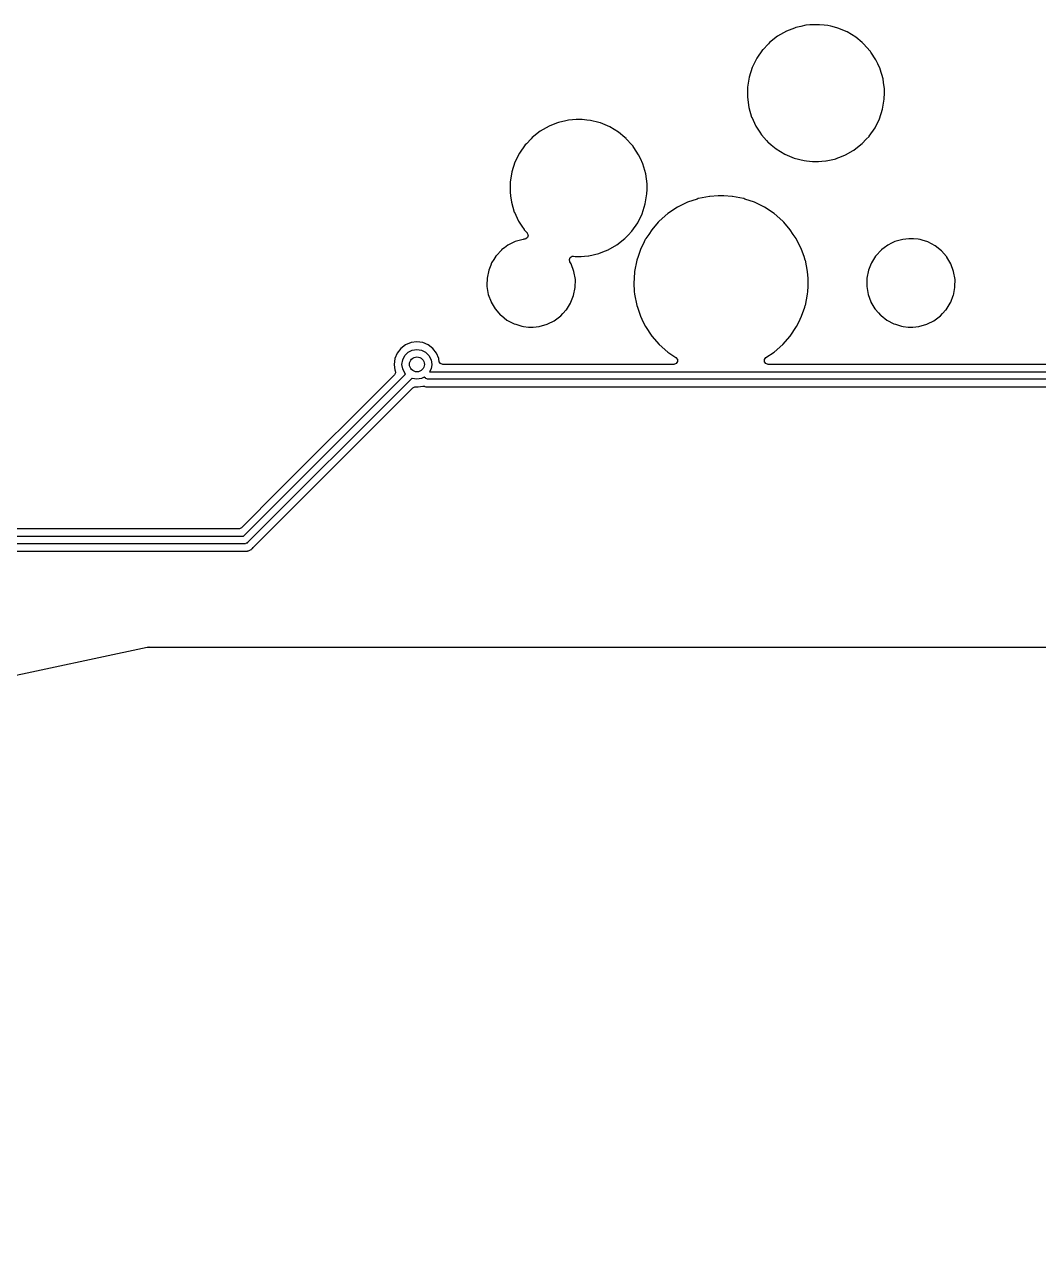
# Model space of a CAD drawing. Extents: x 0.6 to 14.8, y -5.2 to -0.6.
# Drawn here: x 11.587 to 12.655, y -5.208 to -3.908 of the extents above; entities that cross this region are included whole.
import ezdxf

# ---------------------------------------------------------------- set-up
doc = ezdxf.new("R2010")
doc.units = 0
doc.header["$MEASUREMENT"] = 0
doc.layers.add('BLACK', color=7, linetype='CONTINUOUS')

msp = doc.modelspace()

# ---------------------------------------------------------------- linework, layer by layer
at = {"layer": 'BLACK', "linetype": 'CONTINUOUS'}
for p, q in [((12.3983, -3.91139), (12.3898, -3.91469)), ((12.3997, -3.91086), (12.3983, -3.91139)), ((12.3998, -3.91081), (12.3997, -3.91086)), ((12.3997, -3.91086), (12.3997, -3.91086)), ((12.3999, -3.91078), (12.3998, -3.91081)), ((12.4049, -3.90966), (12.3999, -3.91078)), ((12.4103, -3.90845), (12.4049, -3.90966)), ((12.4104, -3.90844), (12.4103, -3.90845)), ((12.4146, -3.90812), (12.4104, -3.90844)), ((12.4104, -3.90844), (12.4104, -3.90844)), ((12.4182, -3.90785), (12.4146, -3.90812)), ((12.4246, -3.90785), (12.4182, -3.90785)), ((12.4297, -3.90837), (12.4246, -3.90785)), ((12.4333, -3.90874), (12.4297, -3.90837)), ((12.4335, -3.90875), (12.4333, -3.90874)), ((12.4333, -3.90874), (12.4333, -3.90874)), ((12.4367, -3.90955), (12.4335, -3.90875)), ((12.4406, -3.91057), (12.4367, -3.90955)), ((12.4439, -3.91139), (12.4406, -3.91057)), ((12.4537, -3.91553), (12.4439, -3.91139)), ((12.3805, -3.92001), (12.3721, -3.92664)), ((12.3898, -3.91469), (12.3805, -3.92001)), ((12.4629, -3.92109), (12.4537, -3.91553)), ((12.463, -3.92118), (12.4629, -3.92109)), ((12.4697, -3.92674), (12.463, -3.92118)), ((12.463, -3.92118), (12.463, -3.92118)), ((12.3648, -3.93444), (12.3587, -3.94324)), ((12.3649, -3.9343), (12.3648, -3.93444)), ((12.3708, -3.92804), (12.3649, -3.9343)), ((12.3721, -3.92664), (12.3708, -3.92804)), ((12.4711, -3.92794), (12.4697, -3.92674)), ((12.4712, -3.92804), (12.4711, -3.92794)), ((12.478, -3.93563), (12.4712, -3.92804)), ((12.4712, -3.92804), (12.4712, -3.92804)), ((12.4783, -3.93593), (12.478, -3.93563)), ((12.4783, -3.93605), (12.4783, -3.93593)), ((12.4789, -3.93682), (12.4783, -3.93605)), ((12.4783, -3.93605), (12.4783, -3.93605)), ((12.4841, -3.94488), (12.4789, -3.93682)), ((12.3587, -3.94324), (12.3539, -3.95285)), ((12.486, -3.94899), (12.4841, -3.94488)), ((12.4886, -3.95448), (12.486, -3.94899)), ((12.3507, -3.96305), (12.3489, -3.97362)), ((12.3539, -3.95285), (12.3507, -3.96305)), ((12.4886, -3.95461), (12.4886, -3.95448)), ((12.4916, -3.9649), (12.4886, -3.95461)), ((12.3489, -3.97362), (12.3488, -3.98433)), ((12.4921, -3.96867), (12.4916, -3.9649)), ((12.493, -3.97532), (12.4921, -3.96867)), ((12.4931, -3.97551), (12.493, -3.97532)), ((12.493, -3.97956), (12.4931, -3.97551)), ((12.3488, -3.98433), (12.3502, -3.99495)), ((12.4912, -3.99679), (12.4929, -3.98622)), ((12.4929, -3.98622), (12.493, -3.97956)), ((12.3502, -3.99495), (12.3532, -4.00523)), ((12.4879, -4.00699), (12.4912, -3.99679)), ((12.1398, -4.01469), (12.1305, -4.02001)), ((12.1475, -4.01171), (12.1398, -4.01469)), ((12.1497, -4.01086), (12.1475, -4.01171)), ((12.1498, -4.01081), (12.1497, -4.01086)), ((12.1497, -4.01086), (12.1497, -4.01086)), ((12.1499, -4.01078), (12.1498, -4.01081)), ((12.1573, -4.00912), (12.1499, -4.01078)), ((12.1603, -4.00845), (12.1573, -4.00912)), ((12.1604, -4.00844), (12.1603, -4.00845)), ((12.1646, -4.00812), (12.1604, -4.00844)), ((12.1604, -4.00844), (12.1604, -4.00844)), ((12.1682, -4.00785), (12.1646, -4.00812)), ((12.1746, -4.00785), (12.1682, -4.00785)), ((12.1797, -4.00837), (12.1746, -4.00785)), ((12.1833, -4.00874), (12.1797, -4.00837)), ((12.1835, -4.00875), (12.1833, -4.00874)), ((12.1833, -4.00874), (12.1833, -4.00874)), ((12.1836, -4.00879), (12.1835, -4.00875)), ((12.1921, -4.01093), (12.1836, -4.00879)), ((12.1836, -4.00879), (12.1836, -4.00879)), ((12.1939, -4.01139), (12.1921, -4.01093)), ((12.2037, -4.01553), (12.1939, -4.01139)), ((12.2129, -4.02109), (12.2037, -4.01553)), ((12.3532, -4.00523), (12.3533, -4.00536)), ((12.3533, -4.00536), (12.3533, -4.00536)), ((12.3533, -4.00536), (12.3547, -4.00835)), ((12.3547, -4.00835), (12.3577, -4.01496)), ((12.3577, -4.01496), (12.3618, -4.02118)), ((12.4832, -4.0166), (12.4879, -4.00699)), ((12.1208, -4.02804), (12.1159, -4.03329)), ((12.1221, -4.02664), (12.1208, -4.02804)), ((12.1305, -4.02001), (12.1221, -4.02664)), ((12.213, -4.02118), (12.2129, -4.02109)), ((12.2197, -4.02674), (12.213, -4.02118)), ((12.213, -4.02118), (12.213, -4.02118)), ((12.2211, -4.02794), (12.2197, -4.02674)), ((12.2212, -4.02804), (12.2211, -4.02794)), ((12.227, -4.03456), (12.2212, -4.02804)), ((12.2212, -4.02804), (12.2212, -4.02804)), ((12.3618, -4.02118), (12.3635, -4.0238)), ((12.3635, -4.0238), (12.3636, -4.02392)), ((12.3636, -4.02392), (12.3637, -4.02402)), ((12.3637, -4.02402), (12.3637, -4.02402)), ((12.3637, -4.02402), (12.3689, -4.02981)), ((12.4698, -4.0332), (12.474, -4.02865)), ((12.474, -4.02865), (12.477, -4.02551)), ((12.477, -4.02551), (12.4771, -4.0254)), ((12.477, -4.02551), (12.477, -4.02551)), ((12.4771, -4.0254), (12.4832, -4.0166)), ((12.1148, -4.03444), (12.1087, -4.04324)), ((12.1159, -4.03329), (12.1148, -4.03444)), ((12.2283, -4.03593), (12.227, -4.03456)), ((12.2283, -4.03605), (12.2283, -4.03593)), ((12.2292, -4.0374), (12.2283, -4.03605)), ((12.2283, -4.03605), (12.2283, -4.03605)), ((12.2341, -4.04488), (12.2292, -4.0374)), ((12.3689, -4.02981), (12.3707, -4.03191)), ((12.3707, -4.03191), (12.3708, -4.032)), ((12.3708, -4.032), (12.3708, -4.032)), ((12.3708, -4.032), (12.3739, -4.03456)), ((12.3739, -4.03456), (12.379, -4.03876)), ((12.379, -4.03876), (12.3881, -4.04431)), ((12.452, -4.04515), (12.4601, -4.04053)), ((12.4601, -4.04053), (12.4612, -4.03991)), ((12.4612, -4.03991), (12.4613, -4.03984)), ((12.4612, -4.03991), (12.4612, -4.03991)), ((12.4613, -4.03984), (12.4698, -4.0332)), ((12.1039, -4.05285), (12.1007, -4.06305)), ((12.1087, -4.04324), (12.1039, -4.05285)), ((12.236, -4.04898), (12.2341, -4.04488)), ((12.2386, -4.05448), (12.236, -4.04898)), ((12.2386, -4.05461), (12.2386, -4.05448)), ((12.2416, -4.0649), (12.2386, -4.05461)), ((12.3881, -4.04431), (12.398, -4.04846)), ((12.398, -4.04846), (12.4084, -4.05109)), ((12.4084, -4.05109), (12.4085, -4.05111)), ((12.4085, -4.05111), (12.4085, -4.05111)), ((12.4085, -4.05111), (12.4111, -4.05136)), ((12.4111, -4.05136), (12.4173, -4.05199)), ((12.4173, -4.05199), (12.4237, -4.05199)), ((12.4237, -4.05199), (12.4272, -4.05172)), ((12.4272, -4.05172), (12.4315, -4.05141)), ((12.4315, -4.05141), (12.4316, -4.0514)), ((12.4315, -4.05141), (12.4315, -4.05141)), ((12.4316, -4.0514), (12.4421, -4.04903)), ((12.4421, -4.04903), (12.4422, -4.04898)), ((12.4422, -4.04898), (12.4478, -4.0468)), ((12.4478, -4.0468), (12.452, -4.04515)), ((12.1007, -4.06305), (12.0989, -4.07362)), ((12.2431, -4.07551), (12.2416, -4.0649)), ((12.0989, -4.07362), (12.0988, -4.08433)), ((12.243, -4.08154), (12.2431, -4.07551)), ((12.0988, -4.08433), (12.0988, -4.08448)), ((12.0988, -4.08448), (12.0988, -4.08448)), ((12.0988, -4.08448), (12.0993, -4.08817)), ((12.0993, -4.08817), (12.1002, -4.09495)), ((12.2412, -4.09679), (12.2429, -4.08622)), ((12.2429, -4.08622), (12.243, -4.08154)), ((12.2957, -4.09161), (12.2857, -4.09497)), ((12.297, -4.09115), (12.2957, -4.09161)), ((12.2971, -4.09111), (12.297, -4.09115)), ((12.297, -4.09115), (12.297, -4.09115)), ((12.3089, -4.08876), (12.2971, -4.09111)), ((12.3091, -4.08875), (12.3089, -4.08876)), ((12.3179, -4.08817), (12.3091, -4.08875)), ((12.3091, -4.08875), (12.3091, -4.08875)), ((12.3239, -4.08817), (12.3179, -4.08817)), ((12.3179, -4.08817), (12.3179, -4.08817)), ((12.3179, -4.08817), (12.3179, -4.08817)), ((12.324, -4.08817), (12.3239, -4.08817)), ((12.3328, -4.08875), (12.324, -4.08817)), ((12.324, -4.08817), (12.324, -4.08817)), ((12.3329, -4.08876), (12.3328, -4.08875)), ((12.3328, -4.08875), (12.3328, -4.08875)), ((12.3447, -4.09111), (12.3329, -4.08876)), ((12.3449, -4.09115), (12.3447, -4.09111)), ((12.3462, -4.09161), (12.3449, -4.09115)), ((12.3449, -4.09115), (12.3449, -4.09115)), ((12.3561, -4.09497), (12.3462, -4.09161)), ((12.1002, -4.09495), (12.1032, -4.10523)), ((12.1032, -4.10523), (12.1033, -4.10536)), ((12.1033, -4.10536), (12.1033, -4.10536)), ((12.1033, -4.10536), (12.1047, -4.10843)), ((12.2332, -4.1166), (12.2379, -4.10699)), ((12.2379, -4.10699), (12.2412, -4.09679)), ((12.265, -4.10697), (12.2559, -4.1149)), ((12.275, -4.10029), (12.265, -4.10697)), ((12.2751, -4.10023), (12.275, -4.10029)), ((12.2828, -4.09644), (12.2751, -4.10023)), ((12.2751, -4.10023), (12.2751, -4.10023)), ((12.2857, -4.09497), (12.2828, -4.09644)), ((12.3591, -4.09644), (12.3561, -4.09497)), ((12.3668, -4.10023), (12.3591, -4.09644)), ((12.3669, -4.10029), (12.3668, -4.10023)), ((12.3668, -4.10023), (12.3668, -4.10023)), ((12.3769, -4.10697), (12.3669, -4.10029)), ((12.386, -4.1149), (12.3769, -4.10697)), ((12.1047, -4.10843), (12.1077, -4.11496)), ((12.1077, -4.11496), (12.111, -4.12001)), ((12.111, -4.12001), (12.1135, -4.1238)), ((12.2271, -4.1254), (12.2332, -4.1166)), ((12.2549, -4.11606), (12.248, -4.12395)), ((12.2558, -4.115), (12.2549, -4.11606)), ((12.2559, -4.1149), (12.2558, -4.115)), ((12.2558, -4.115), (12.2558, -4.115)), ((12.386, -4.115), (12.386, -4.1149)), ((12.387, -4.11606), (12.386, -4.115)), ((12.386, -4.115), (12.386, -4.115)), ((12.3939, -4.12395), (12.387, -4.11606)), ((12.1135, -4.1238), (12.1136, -4.12392)), ((12.1136, -4.12392), (12.1166, -4.12727)), ((12.1172, -4.13195), (12.1154, -4.13356)), ((12.1166, -4.12727), (12.1167, -4.12739)), ((12.1167, -4.12739), (12.1177, -4.1296)), ((12.1177, -4.1296), (12.1172, -4.13195)), ((12.2113, -4.13983), (12.2198, -4.1332)), ((12.2198, -4.1332), (12.2232, -4.1296)), ((12.2232, -4.1296), (12.227, -4.12551)), ((12.227, -4.12551), (12.2271, -4.1254)), ((12.227, -4.12551), (12.227, -4.12551)), ((12.2418, -4.1332), (12.2413, -4.13395)), ((12.2448, -4.12876), (12.2418, -4.1332)), ((12.248, -4.12395), (12.2448, -4.12876)), ((12.3971, -4.12876), (12.3939, -4.12395)), ((12.4001, -4.1332), (12.3971, -4.12876)), ((12.4006, -4.13395), (12.4001, -4.1332)), ((12.0896, -4.14537), (12.0843, -4.15109)), ((12.0897, -4.14523), (12.0896, -4.14537)), ((12.0896, -4.14537), (12.0896, -4.14537)), ((12.0902, -4.14485), (12.0897, -4.14523)), ((12.0927, -4.14298), (12.0902, -4.14485)), ((12.0965, -4.14012), (12.0927, -4.14298)), ((12.1007, -4.13807), (12.0965, -4.14012)), ((12.104, -4.13643), (12.1007, -4.13807)), ((12.1042, -4.13635), (12.104, -4.13643)), ((12.104, -4.13643), (12.104, -4.13643)), ((12.1124, -4.13403), (12.1042, -4.13635)), ((12.1133, -4.13395), (12.1124, -4.13403)), ((12.1142, -4.13387), (12.1133, -4.13395)), ((12.1154, -4.13356), (12.1142, -4.13387)), ((12.1965, -4.14731), (12.202, -4.14515)), ((12.202, -4.14515), (12.2113, -4.13983)), ((12.236, -4.14473), (12.2335, -4.1521)), ((12.2399, -4.13675), (12.236, -4.14473)), ((12.2412, -4.13406), (12.2399, -4.13675)), ((12.2413, -4.13395), (12.2412, -4.13406)), ((12.2412, -4.13406), (12.2412, -4.13406)), ((12.4006, -4.13406), (12.4006, -4.13395)), ((12.4019, -4.13675), (12.4006, -4.13406)), ((12.4006, -4.13406), (12.4006, -4.13406)), ((12.4059, -4.14473), (12.4019, -4.13675)), ((12.4084, -4.1521), (12.4059, -4.14473)), ((12.4896, -4.14537), (12.4843, -4.15109)), ((12.4897, -4.14523), (12.4896, -4.14537)), ((12.4896, -4.14537), (12.4896, -4.14537)), ((12.4902, -4.14485), (12.4897, -4.14523)), ((12.4927, -4.14298), (12.4902, -4.14485)), ((12.4965, -4.14012), (12.4927, -4.14298)), ((12.5007, -4.13807), (12.4965, -4.14012)), ((12.504, -4.13643), (12.5007, -4.13807)), ((12.5042, -4.13635), (12.504, -4.13643)), ((12.504, -4.13643), (12.504, -4.13643)), ((12.5124, -4.13403), (12.5042, -4.13635)), ((12.5188, -4.13344), (12.5124, -4.13403)), ((12.5237, -4.13344), (12.5188, -4.13344)), ((12.5285, -4.13401), (12.5237, -4.13344)), ((12.5305, -4.13424), (12.5285, -4.13401)), ((12.5306, -4.13427), (12.5305, -4.13424)), ((12.5305, -4.13424), (12.5305, -4.13424)), ((12.5308, -4.13432), (12.5306, -4.13427)), ((12.5329, -4.13498), (12.5308, -4.13432)), ((12.5308, -4.13432), (12.5308, -4.13432)), ((12.5388, -4.1368), (12.5329, -4.13498)), ((12.5464, -4.14078), (12.5388, -4.1368)), ((12.5531, -4.14606), (12.5464, -4.14078)), ((12.5532, -4.1462), (12.5531, -4.14606)), ((12.5584, -4.1521), (12.5532, -4.1462)), ((12.5532, -4.1462), (12.5532, -4.1462)), ((12.0793, -4.1589), (12.0783, -4.16134)), ((12.0815, -4.15533), (12.0793, -4.15873)), ((12.0793, -4.15873), (12.0793, -4.1589)), ((12.0793, -4.1589), (12.0793, -4.1589)), ((12.0838, -4.15166), (12.0815, -4.15533)), ((12.0839, -4.15151), (12.0838, -4.15166)), ((12.0838, -4.15166), (12.0838, -4.15166)), ((12.0843, -4.15109), (12.0839, -4.15151)), ((12.1613, -4.15533), (12.1622, -4.15312)), ((12.1618, -4.15768), (12.1613, -4.15533)), ((12.1631, -4.15983), (12.1618, -4.15768)), ((12.1622, -4.15312), (12.1643, -4.15189)), ((12.1643, -4.15189), (12.1655, -4.15181)), ((12.1655, -4.15181), (12.1673, -4.15199)), ((12.1673, -4.15199), (12.1737, -4.15199)), ((12.1737, -4.15199), (12.1772, -4.15172)), ((12.1772, -4.15172), (12.1815, -4.15141)), ((12.1815, -4.15141), (12.1816, -4.1514)), ((12.1815, -4.15141), (12.1815, -4.15141)), ((12.1816, -4.1514), (12.1921, -4.14903)), ((12.1921, -4.14903), (12.1922, -4.14898)), ((12.1922, -4.14898), (12.1965, -4.14731)), ((12.2321, -4.15612), (12.2298, -4.16792)), ((12.2322, -4.156), (12.2321, -4.15612)), ((12.2335, -4.1521), (12.2322, -4.156)), ((12.4097, -4.156), (12.4084, -4.1521)), ((12.4098, -4.15612), (12.4097, -4.156)), ((12.4121, -4.16792), (12.4098, -4.15612)), ((12.4793, -4.1589), (12.4783, -4.16134)), ((12.4815, -4.15533), (12.4793, -4.15873)), ((12.4793, -4.15873), (12.4793, -4.1589)), ((12.4793, -4.1589), (12.4793, -4.1589)), ((12.4838, -4.15166), (12.4815, -4.15533)), ((12.4839, -4.15151), (12.4838, -4.15166)), ((12.4838, -4.15166), (12.4838, -4.15166)), ((12.4843, -4.15109), (12.4839, -4.15151)), ((12.5587, -4.15249), (12.5584, -4.1521)), ((12.5588, -4.15264), (12.5587, -4.15249)), ((12.563, -4.15967), (12.5588, -4.15264)), ((12.5588, -4.15264), (12.5588, -4.15264)), ((12.0762, -4.16666), (12.0745, -4.17504)), ((12.0783, -4.16134), (12.0762, -4.16666)), ((12.166, -4.16784), (12.1631, -4.15983)), ((12.1675, -4.17626), (12.166, -4.16784)), ((12.2298, -4.16805), (12.2293, -4.17522)), ((12.2298, -4.16792), (12.2298, -4.16805)), ((12.2298, -4.16805), (12.2298, -4.16805)), ((12.4121, -4.16805), (12.4121, -4.16792)), ((12.4126, -4.17522), (12.4121, -4.16805)), ((12.4121, -4.16805), (12.4121, -4.16805)), ((12.4762, -4.16666), (12.4745, -4.17504)), ((12.4783, -4.16134), (12.4762, -4.16666)), ((12.5631, -4.15983), (12.563, -4.15967)), ((12.563, -4.15967), (12.563, -4.15967)), ((12.566, -4.16784), (12.5631, -4.15983)), ((12.5675, -4.17626), (12.566, -4.16784)), ((12.0745, -4.17644), (12.0744, -4.18074)), ((12.0744, -4.18074), (12.0744, -4.18358)), ((12.0744, -4.18358), (12.0758, -4.192)), ((12.0745, -4.17504), (12.0745, -4.17644)), ((12.1657, -4.19318), (12.1674, -4.1848)), ((12.1674, -4.1848), (12.1675, -4.17626)), ((12.2293, -4.17522), (12.229, -4.17992)), ((12.229, -4.17992), (12.229, -4.18005)), ((12.229, -4.18005), (12.229, -4.18005)), ((12.229, -4.18005), (12.2296, -4.18891)), ((12.4123, -4.18891), (12.4126, -4.18358)), ((12.4129, -4.17992), (12.4126, -4.17522)), ((12.4126, -4.18358), (12.4129, -4.18005)), ((12.4129, -4.18005), (12.4129, -4.17992)), ((12.4129, -4.18005), (12.4129, -4.18005)), ((12.4745, -4.17644), (12.4744, -4.18074)), ((12.4744, -4.18074), (12.4744, -4.18358)), ((12.4744, -4.18358), (12.4758, -4.192)), ((12.4745, -4.17504), (12.4745, -4.17644)), ((12.5657, -4.19318), (12.5674, -4.1848)), ((12.5674, -4.18358), (12.5675, -4.17626)), ((12.5674, -4.1848), (12.5674, -4.18358)), ((12.0758, -4.192), (12.0788, -4.20002)), ((12.1629, -4.20017), (12.1656, -4.19334)), ((12.1656, -4.19334), (12.1657, -4.19318)), ((12.2296, -4.18891), (12.2298, -4.19192)), ((12.2298, -4.19192), (12.2321, -4.20372)), ((12.4098, -4.20372), (12.4121, -4.19192)), ((12.4121, -4.19192), (12.4123, -4.18891)), ((12.4758, -4.192), (12.4788, -4.20002)), ((12.5629, -4.20017), (12.5656, -4.19334)), ((12.5656, -4.19334), (12.5657, -4.19318)), ((12.0788, -4.20002), (12.0789, -4.20017)), ((12.0789, -4.20017), (12.0789, -4.20017)), ((12.0789, -4.20017), (12.0831, -4.2072)), ((12.0831, -4.2072), (12.0832, -4.20736)), ((12.0832, -4.20736), (12.0833, -4.20749)), ((12.0833, -4.20749), (12.0833, -4.20749)), ((12.0833, -4.20749), (12.0867, -4.21137)), ((12.1544, -4.21215), (12.1578, -4.20847)), ((12.1578, -4.20847), (12.158, -4.20834)), ((12.1578, -4.20847), (12.1578, -4.20847)), ((12.158, -4.20834), (12.1581, -4.20818)), ((12.1581, -4.20818), (12.1624, -4.20126)), ((12.1624, -4.20126), (12.1625, -4.20111)), ((12.1624, -4.20126), (12.1624, -4.20126)), ((12.1625, -4.20111), (12.1629, -4.20017)), ((12.2321, -4.20372), (12.2322, -4.20384)), ((12.2322, -4.20384), (12.2322, -4.20384)), ((12.2322, -4.20384), (12.2328, -4.20558)), ((12.2328, -4.20558), (12.236, -4.21511)), ((12.4059, -4.21511), (12.4091, -4.20558)), ((12.4091, -4.20558), (12.4097, -4.20384)), ((12.4097, -4.20384), (12.4098, -4.20372)), ((12.4097, -4.20384), (12.4097, -4.20384)), ((12.4788, -4.20002), (12.4789, -4.20017)), ((12.4789, -4.20017), (12.4789, -4.20017)), ((12.4789, -4.20017), (12.4831, -4.2072)), ((12.4831, -4.2072), (12.4832, -4.20736)), ((12.4832, -4.20736), (12.4833, -4.20749)), ((12.4833, -4.20749), (12.4833, -4.20749)), ((12.4833, -4.20749), (12.4867, -4.21137)), ((12.5544, -4.21215), (12.5578, -4.20847)), ((12.5578, -4.20847), (12.558, -4.20834)), ((12.5578, -4.20847), (12.5578, -4.20847)), ((12.558, -4.20834), (12.5581, -4.20818)), ((12.5581, -4.20818), (12.5624, -4.20126)), ((12.5624, -4.20126), (12.5625, -4.20111)), ((12.5624, -4.20126), (12.5624, -4.20126)), ((12.5625, -4.20111), (12.5629, -4.20017)), ((12.0867, -4.21137), (12.0888, -4.21378)), ((12.0888, -4.21378), (12.0889, -4.21389)), ((12.0889, -4.21389), (12.0889, -4.21389)), ((12.0889, -4.21389), (12.0896, -4.21442)), ((12.0896, -4.21442), (12.0955, -4.21907)), ((12.0955, -4.21907), (12.1031, -4.22304)), ((12.1031, -4.22304), (12.1047, -4.22355)), ((12.1047, -4.22355), (12.1111, -4.22552)), ((12.1294, -4.22582), (12.1377, -4.2235)), ((12.1377, -4.2235), (12.1385, -4.2231)), ((12.1385, -4.2231), (12.1452, -4.2198)), ((12.1452, -4.2198), (12.1453, -4.21972)), ((12.1452, -4.2198), (12.1452, -4.2198)), ((12.1453, -4.21972), (12.1522, -4.21461)), ((12.1522, -4.21461), (12.1544, -4.21215)), ((12.236, -4.21511), (12.2375, -4.21814)), ((12.2375, -4.21814), (12.2412, -4.2256)), ((12.4007, -4.2256), (12.4044, -4.21814)), ((12.4044, -4.21814), (12.4059, -4.21511)), ((12.4867, -4.21137), (12.4888, -4.21378)), ((12.4888, -4.21378), (12.4889, -4.21389)), ((12.4889, -4.21389), (12.4889, -4.21389)), ((12.4889, -4.21389), (12.4896, -4.21442)), ((12.4896, -4.21442), (12.4955, -4.21907)), ((12.4955, -4.21907), (12.5031, -4.22304)), ((12.5031, -4.22304), (12.5047, -4.22355)), ((12.5047, -4.22355), (12.5111, -4.22552)), ((12.5294, -4.22582), (12.5377, -4.2235)), ((12.5377, -4.2235), (12.5385, -4.2231)), ((12.5385, -4.2231), (12.5452, -4.2198)), ((12.5452, -4.2198), (12.5453, -4.21972)), ((12.5452, -4.2198), (12.5452, -4.2198)), ((12.5453, -4.21972), (12.5522, -4.21461)), ((12.5522, -4.21461), (12.5544, -4.21215)), ((12.1111, -4.22552), (12.1111, -4.22552)), ((12.1111, -4.22552), (12.1112, -4.22558)), ((12.1112, -4.22558), (12.1114, -4.2256)), ((12.1114, -4.2256), (12.1114, -4.2256)), ((12.1114, -4.2256), (12.1128, -4.22577)), ((12.1128, -4.22577), (12.1182, -4.2264)), ((12.1182, -4.2264), (12.1231, -4.2264)), ((12.1231, -4.2264), (12.1294, -4.22582)), ((12.2412, -4.2256), (12.2413, -4.2259)), ((12.2413, -4.2259), (12.248, -4.2359)), ((12.248, -4.2359), (12.2559, -4.24494)), ((12.386, -4.24494), (12.3939, -4.2359)), ((12.3939, -4.2359), (12.4006, -4.2259)), ((12.4006, -4.2259), (12.4007, -4.2256)), ((12.5111, -4.22552), (12.5111, -4.22552)), ((12.5111, -4.22552), (12.5112, -4.22558)), ((12.5112, -4.22558), (12.5114, -4.2256)), ((12.5114, -4.2256), (12.5114, -4.2256)), ((12.5114, -4.2256), (12.5128, -4.22577)), ((12.5128, -4.22577), (12.5182, -4.2264)), ((12.5182, -4.2264), (12.5231, -4.2264)), ((12.5231, -4.2264), (12.5294, -4.22582)), ((11.9837, -4.24889), (11.9799, -4.25383)), ((11.9886, -4.2451), (11.9837, -4.24889)), ((11.9944, -4.24271), (11.9886, -4.2451)), ((12.0006, -4.2419), (11.9944, -4.24271)), ((11.9957, -4.25077), (12.0006, -4.25)), ((12.0067, -4.24271), (12.0006, -4.2419)), ((12.0006, -4.25), (12.0054, -4.25077)), ((12.0125, -4.2451), (12.0067, -4.24271)), ((12.0174, -4.24889), (12.0125, -4.2451)), ((12.0212, -4.25383), (12.0174, -4.24889)), ((12.2559, -4.24494), (12.265, -4.25287)), ((12.3769, -4.25287), (12.386, -4.24494)), ((11.9775, -4.25958), (11.9767, -4.26575)), ((11.9799, -4.25383), (11.9775, -4.25958)), ((11.9848, -4.26575), (11.9856, -4.26088)), ((11.9856, -4.26088), (11.9878, -4.25649)), ((11.9878, -4.25649), (11.9913, -4.25301)), ((11.9913, -4.25301), (11.9957, -4.25077)), ((12.0054, -4.25077), (12.0098, -4.25301)), ((12.0098, -4.25301), (12.0133, -4.25649)), ((12.0133, -4.25649), (12.0155, -4.26088)), ((12.0155, -4.26088), (12.0163, -4.26575)), ((12.0236, -4.25958), (12.0212, -4.25383)), ((12.0237, -4.26063), (12.0236, -4.25958)), ((12.024, -4.26234), (12.0237, -4.26063)), ((12.0241, -4.26304), (12.024, -4.26234)), ((12.0255, -4.26498), (12.0241, -4.26304)), ((12.265, -4.25287), (12.2735, -4.25859)), ((12.2735, -4.25859), (12.275, -4.26048)), ((12.2751, -4.26289), (12.2738, -4.26489)), ((12.275, -4.26048), (12.2751, -4.26289)), ((12.3668, -4.26063), (12.3683, -4.25859)), ((12.3668, -4.26304), (12.3668, -4.26063)), ((12.3682, -4.26498), (12.3668, -4.26304)), ((12.3683, -4.25859), (12.3769, -4.25287)), ((11.8178, -4.44685), (11.9887, -4.27593)), ((11.9767, -4.26575), (11.9775, -4.27192)), ((11.9779, -4.27479), (11.9769, -4.27664)), ((11.9775, -4.27192), (11.9776, -4.27216)), ((11.9776, -4.27216), (11.9776, -4.27216)), ((11.9776, -4.27216), (11.9777, -4.27239)), ((11.9777, -4.27239), (11.9779, -4.27479)), ((11.9856, -4.27061), (11.9848, -4.26575)), ((11.9878, -4.275), (11.9856, -4.27061)), ((11.9887, -4.27593), (11.9878, -4.275)), ((12.0155, -4.27061), (12.014, -4.27362)), ((12.014, -4.27362), (13.1092, -4.27362)), ((12.0163, -4.26575), (12.0155, -4.27061)), ((12.0278, -4.26573), (12.0255, -4.26498)), ((12.0688, -4.26573), (12.0278, -4.26573)), ((12.2714, -4.26573), (12.0688, -4.26573)), ((12.2738, -4.26489), (12.2714, -4.26573)), ((12.3705, -4.26573), (12.3682, -4.26498)), ((12.9735, -4.26573), (12.3705, -4.26573)), ((11.9953, -4.28052), (11.8222, -4.45357)), ((11.9769, -4.27664), (11.8559, -4.39762)), ((11.9957, -4.28073), (11.9953, -4.28052)), ((12.0006, -4.2815), (11.9957, -4.28073)), ((12.0054, -4.28073), (12.0006, -4.2815)), ((12.0018, -4.28943), (12.0067, -4.28878)), ((12.0084, -4.27919), (12.0054, -4.28073)), ((12.0067, -4.28878), (12.0067, -4.2888)), ((12.0067, -4.2888), (12.0084, -4.28878)), ((12.0096, -4.28034), (12.0084, -4.27919)), ((12.0084, -4.28878), (12.0085, -4.2888)), ((12.0085, -4.2888), (12.0091, -4.28898)), ((12.0091, -4.28898), (12.01, -4.28937)), ((12.0099, -4.28049), (12.0096, -4.28034)), ((12.0101, -4.28074), (12.0099, -4.28049)), ((12.0109, -4.28103), (12.0101, -4.28074)), ((12.0118, -4.28145), (12.0109, -4.28103)), ((12.0121, -4.2814), (12.0118, -4.28145)), ((12.0124, -4.2815), (12.0121, -4.2814)), ((13.1108, -4.2815), (12.0124, -4.2815)), ((11.8286, -4.45839), (11.9964, -4.29058)), ((11.9964, -4.29058), (11.9985, -4.28949)), ((11.9985, -4.28949), (11.9997, -4.28947)), ((11.9997, -4.28947), (12.0003, -4.28956)), ((12.0003, -4.28956), (12.0003, -4.28956)), ((12.0003, -4.28956), (12.0006, -4.28959)), ((12.0006, -4.28959), (12.0013, -4.2895)), ((12.0013, -4.2895), (12.0018, -4.28943)), ((12.01, -4.28937), (12.0103, -4.28939)), ((12.0103, -4.28939), (12.0105, -4.28939)), ((12.0105, -4.28939), (12.0114, -4.2895)), ((12.0114, -4.2895), (12.0118, -4.28958)), ((12.0118, -4.28958), (12.0129, -4.28943)), ((12.0129, -4.28943), (12.0134, -4.28939)), ((12.0134, -4.28939), (12.7515, -4.28939)), ((11.8559, -4.39762), (11.8157, -4.43782)), ((11.8129, -4.43896), (11.3578, -4.43896)), ((11.8136, -4.43891), (11.8129, -4.43896)), ((11.8157, -4.43782), (11.8136, -4.43891)), ((10.7991, -4.44685), (11.8178, -4.44685)), ((11.8195, -4.45472), (10.7991, -4.45472)), ((11.8198, -4.45463), (11.8195, -4.45472)), ((11.8201, -4.45468), (11.8198, -4.45463)), ((11.8209, -4.45426), (11.8201, -4.45468)), ((11.8218, -4.45397), (11.8209, -4.45426)), ((11.822, -4.45372), (11.8218, -4.45397)), ((11.8222, -4.45357), (11.822, -4.45372)), ((10.8067, -4.46262), (11.7554, -4.46262)), ((11.7554, -4.46262), (11.8174, -4.46262)), ((11.8174, -4.46262), (11.8175, -4.46263)), ((11.8175, -4.46263), (11.8177, -4.46269)), ((11.8177, -4.46269), (11.8196, -4.46262)), ((11.8196, -4.46262), (11.8198, -4.46262)), ((11.8198, -4.46262), (11.8206, -4.46262)), ((11.8206, -4.46262), (11.8207, -4.46259)), ((11.8207, -4.46259), (11.8209, -4.46257)), ((11.8209, -4.46257), (11.8216, -4.46255)), ((11.8216, -4.46255), (11.8217, -4.46254)), ((11.8217, -4.46254), (11.8221, -4.46253)), ((11.8221, -4.46253), (11.8224, -4.46239)), ((11.8224, -4.46239), (11.8225, -4.46235)), ((11.8224, -4.46239), (11.8224, -4.46239)), ((11.8225, -4.46235), (11.8233, -4.4621)), ((11.8233, -4.4621), (11.8238, -4.46202)), ((11.8238, -4.46202), (11.8247, -4.46147)), ((11.8247, -4.46147), (11.8252, -4.4612)), ((11.8252, -4.4612), (11.8259, -4.4609)), ((11.8259, -4.4609), (11.8262, -4.46079)), ((11.8259, -4.4609), (11.8259, -4.4609)), ((11.8262, -4.46079), (11.8263, -4.46063)), ((11.8263, -4.46063), (11.8265, -4.46046)), ((11.8265, -4.46046), (11.8272, -4.4599)), ((11.8272, -4.4599), (11.8275, -4.4597)), ((11.8275, -4.4597), (11.8282, -4.45879)), ((11.8282, -4.45879), (11.8286, -4.45839)), ((11.7166, -4.56412), (8.68908, -5.20765)), ((11.7167, -4.56411), (11.7166, -4.56412)), ((11.7168, -4.56409), (11.7167, -4.5641)), ((11.7167, -4.5641), (11.7167, -4.56411)), ((11.7169, -4.56406), (11.7168, -4.56409)), ((11.7168, -4.56409), (11.7168, -4.56409)), ((11.7168, -4.56409), (11.7168, -4.56409)), ((11.7172, -4.56396), (11.7169, -4.56406)), ((11.7174, -4.56396), (11.7172, -4.56396)), ((11.7177, -4.5639), (11.7174, -4.56396)), ((11.7174, -4.56396), (11.7174, -4.56396)), ((11.7174, -4.56396), (11.7174, -4.56396)), ((11.7182, -4.5638), (11.7177, -4.5639)), ((11.7183, -4.56389), (11.7182, -4.5638)), ((11.7185, -4.56388), (11.7183, -4.56389)), ((11.7185, -4.56396), (11.7185, -4.56388)), ((14.7239, -4.56396), (11.7185, -4.56396))]:
    msp.add_line(p, q, dxfattribs=at)
at = {"layer": 'BLACK'}
msp.add_circle((12.0006, -4.26575), 0.007874, dxfattribs=at)

doc.saveas('drawing.dxf')
